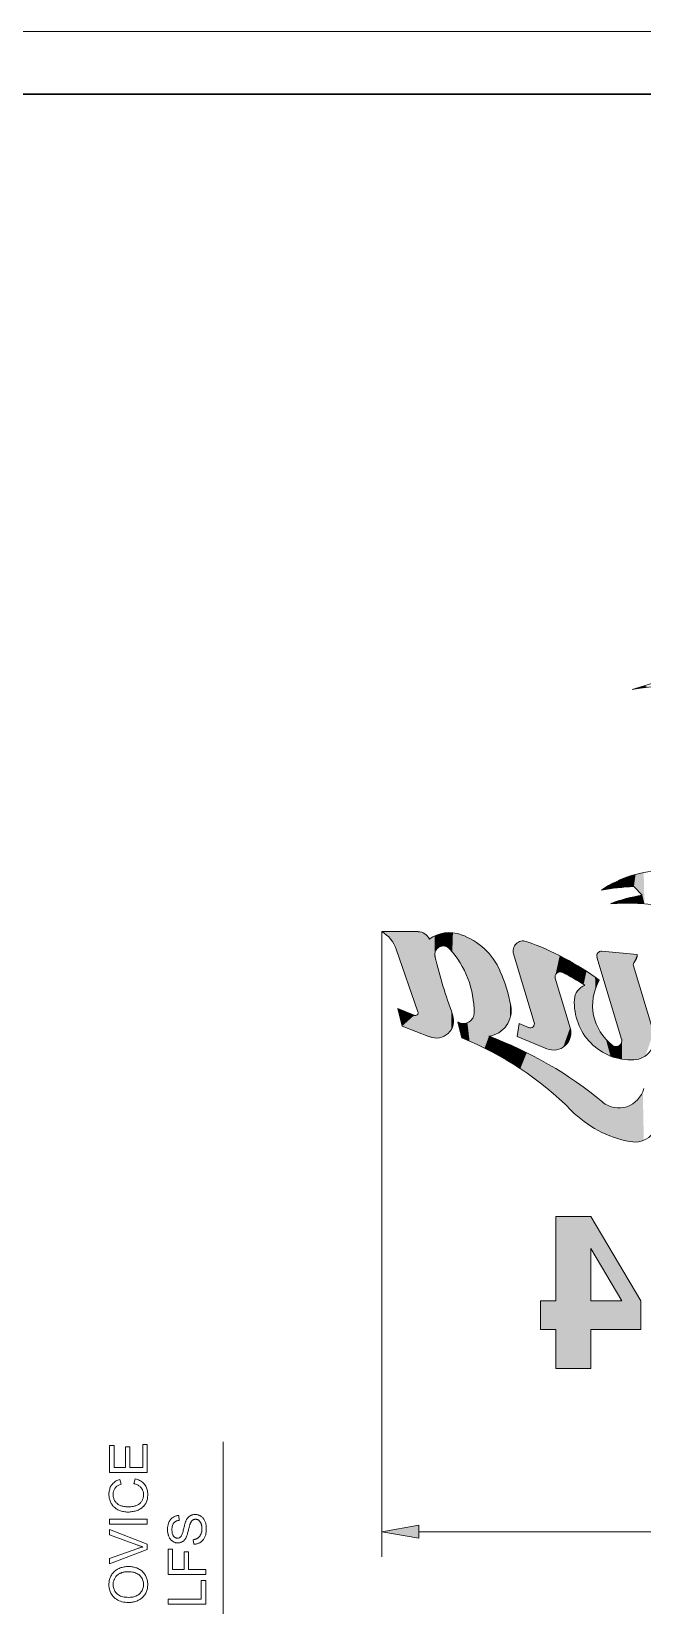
# Model space of a CAD drawing. Extents: x -99 to 297, y 0 to 529.
# Drawn here: x 154.8 to 203.6, y 294.3 to 420 of the extents above; entities that cross this region are included whole.
import ezdxf

# ---------------------------------------------------------------- set-up
doc = ezdxf.new("R2010")
doc.units = 0

msp = doc.modelspace()

# ---------------------------------------------------------------- linework, layer by layer
at = {"color": 7, "lineweight": 13}
for p, q in [((0, 420), (297, 420)), ((182.79, 348.13), (182.79, 298.22)), ((185.74, 300.22), (263.43, 300.22))]:
    msp.add_line(p, q, dxfattribs=at)
at = {"color": 7, "lineweight": 30}
msp.add_line((20, 415), (292, 415), dxfattribs=at)
at = {"color": 7, "lineweight": 13, "ltscale": 0.024229}
msp.add_line((202.92, 351.73), (203.59, 351.04), dxfattribs=at)
at = {"color": 7, "lineweight": 13, "ltscale": 0.072205}
msp.add_line((185.68, 348.13), (182.79, 348.13), dxfattribs=at)
at = {"color": 7, "lineweight": 13, "ltscale": 0.132204}
msp.add_line((183.94, 346.73), (185.66, 341.73), dxfattribs=at)
at = {"color": 7, "lineweight": 13, "ltscale": 0.143179}
msp.add_line((193.3, 346.36), (194.95, 340.88), dxfattribs=at)
at = {"color": 7, "lineweight": 13, "ltscale": 0.170888}
msp.add_line((199.97, 346.1), (201.94, 339.55), dxfattribs=at)
at = {"color": 7, "lineweight": 13, "ltscale": 0.070847}
msp.add_line((203.18, 346.3), (200.35, 346.56), dxfattribs=at)
at = {"color": 7, "lineweight": 13, "ltscale": 0.103121}
msp.add_line((196.64, 344.41), (197.83, 340.46), dxfattribs=at)
at = {"color": 7, "lineweight": 13, "ltscale": 0.138893}
msp.add_line((202.88, 345.41), (204.49, 340.09), dxfattribs=at)
at = {"color": 7, "lineweight": 13, "ltscale": 0.035712}
msp.add_line((184.41, 340.59), (184.06, 341.98), dxfattribs=at)
at = {"color": 7, "lineweight": 13, "ltscale": 0.035399}
msp.add_line((185.37, 341.45), (184.06, 341.98), dxfattribs=at)
at = {"color": 7, "lineweight": 13, "ltscale": 0.058417}
msp.add_line((186.59, 339.74), (184.41, 340.59), dxfattribs=at)
at = {"color": 7, "lineweight": 13, "ltscale": 0.032792}
msp.add_line((189.18, 339.64), (188.86, 340.91), dxfattribs=at)
at = {"color": 7, "lineweight": 13, "ltscale": 0.026164}
msp.add_line((193.59, 339.76), (193.75, 340.8), dxfattribs=at)
at = {"color": 7, "lineweight": 13, "ltscale": 0.020674}
msp.add_line((194.51, 340.48), (193.75, 340.8), dxfattribs=at)
at = {"color": 7, "lineweight": 13, "ltscale": 0.064242}
msp.add_line((195.96, 338.77), (193.59, 339.76), dxfattribs=at)
at = {"color": 7, "lineweight": 13, "ltscale": 0.167865}
msp.add_line((196.67, 318.66), (196.67, 325.38), dxfattribs=at)
at = {"color": 7, "lineweight": 13, "ltscale": 0.07}
for p, q in [((199.47, 325.38), (196.67, 325.38)), ((199.47, 313.26), (196.67, 313.26))]:
    msp.add_line(p, q, dxfattribs=at)
at = {"color": 7, "lineweight": 13, "ltscale": 0.195394}
msp.add_line((203.47, 318.66), (199.47, 325.38), dxfattribs=at)
at = {"color": 7, "lineweight": 13, "ltscale": 0.104362}
msp.add_line((199.47, 318.66), (199.47, 322.84), dxfattribs=at)
at = {"color": 7, "lineweight": 13, "ltscale": 0.121476}
msp.add_line((201.96, 318.66), (199.47, 322.84), dxfattribs=at)
at = {"color": 7, "lineweight": 13, "ltscale": 0.0575}
for p, q in [((195.47, 316.36), (195.47, 318.66)), ((203.47, 316.36), (203.47, 318.66))]:
    msp.add_line(p, q, dxfattribs=at)
at = {"color": 7, "lineweight": 13, "ltscale": 0.03}
for p, q in [((195.47, 318.66), (196.67, 318.66)), ((195.47, 316.36), (196.67, 316.36))]:
    msp.add_line(p, q, dxfattribs=at)
at = {"color": 7, "lineweight": 13, "ltscale": 0.06217}
msp.add_line((199.47, 318.66), (201.96, 318.66), dxfattribs=at)
at = {"color": 7, "lineweight": 13, "ltscale": 0.077499}
for p, q in [((196.67, 313.26), (196.67, 316.36)), ((199.47, 313.26), (199.47, 316.36))]:
    msp.add_line(p, q, dxfattribs=at)
at = {"color": 7, "lineweight": 13, "ltscale": 0.1}
msp.add_line((199.47, 316.36), (203.47, 316.36), dxfattribs=at)
at = {"color": 7, "lineweight": 13}
msp.add_lwpolyline([(129.33, 218.08), (170.1, 232.91), (170.1, 307.4)], dxfattribs=at)
for points in [[(164.03, 304.94), (161.03, 304.94), (161.03, 307.11), (161.39, 307.11), (161.39, 305.34), (162.3, 305.34), (162.3, 307), (162.66, 307), (162.66, 305.34), (163.68, 305.34), (163.68, 307.18), (164.03, 307.18)], [(162.98, 304.05), (163.08, 304.44), (163.17, 304.42), (163.27, 304.39), (163.35, 304.35), (163.43, 304.31), (163.51, 304.27), (163.58, 304.22), (163.65, 304.17), (163.71, 304.12), (163.77, 304.06), (163.83, 303.99), (163.87, 303.93), (163.92, 303.86), (163.96, 303.79), (163.99, 303.71), (164.02, 303.63), (164.04, 303.55), (164.06, 303.47), (164.07, 303.38), (164.08, 303.29), (164.08, 303.2), (164.08, 303.11), (164.07, 303.01), (164.06, 302.93), (164.05, 302.84), (164.03, 302.76), (164.01, 302.68), (163.99, 302.61), (163.96, 302.54), (163.92, 302.47), (163.88, 302.41), (163.84, 302.35), (163.8, 302.3), (163.75, 302.24), (163.7, 302.19), (163.64, 302.14), (163.58, 302.1), (163.52, 302.06), (163.46, 302.02), (163.39, 301.98), (163.31, 301.95), (163.24, 301.92), (163.16, 301.89), (163.08, 301.87), (163, 301.85), (162.92, 301.83), (162.84, 301.82), (162.76, 301.81), (162.68, 301.8), (162.59, 301.79), (162.51, 301.79), (162.42, 301.79), (162.33, 301.8), (162.24, 301.81), (162.15, 301.82), (162.07, 301.84), (161.99, 301.86), (161.91, 301.88), (161.84, 301.91), (161.76, 301.94), (161.69, 301.97), (161.62, 302.01), (161.56, 302.05), (161.5, 302.09), (161.44, 302.14), (161.38, 302.19), (161.33, 302.24), (161.28, 302.29), (161.24, 302.35), (161.2, 302.42), (161.16, 302.48), (161.13, 302.55), (161.1, 302.61), (161.07, 302.68), (161.05, 302.75), (161.03, 302.83), (161.01, 302.9), (161, 302.97), (160.99, 303.05), (160.98, 303.13), (160.98, 303.21), (160.98, 303.3), (160.99, 303.38), (161, 303.46), (161.02, 303.54), (161.04, 303.62), (161.06, 303.7), (161.09, 303.77), (161.13, 303.84), (161.17, 303.9), (161.21, 303.96), (161.26, 304.02), (161.31, 304.08), (161.36, 304.13), (161.42, 304.18), (161.48, 304.22), (161.55, 304.27), (161.62, 304.3), (161.69, 304.34), (161.77, 304.37), (161.85, 304.39), (161.95, 304), (161.88, 303.98), (161.82, 303.96), (161.77, 303.93), (161.71, 303.9), (161.66, 303.87), (161.62, 303.84), (161.57, 303.81), (161.54, 303.77), (161.5, 303.74), (161.47, 303.7), (161.44, 303.66), (161.42, 303.61), (161.39, 303.57), (161.37, 303.52), (161.36, 303.47), (161.34, 303.42), (161.33, 303.37), (161.33, 303.32), (161.32, 303.26), (161.32, 303.2), (161.32, 303.13), (161.33, 303.07), (161.33, 303), (161.35, 302.94), (161.36, 302.88), (161.38, 302.82), (161.4, 302.77), (161.43, 302.72), (161.45, 302.67), (161.49, 302.62), (161.52, 302.58), (161.56, 302.53), (161.6, 302.49), (161.64, 302.46), (161.68, 302.42), (161.73, 302.39), (161.77, 302.36), (161.82, 302.34), (161.88, 302.31), (161.93, 302.29), (161.99, 302.28), (162.04, 302.26), (162.1, 302.25), (162.16, 302.23), (162.21, 302.22), (162.27, 302.22), (162.33, 302.21), (162.39, 302.2), (162.45, 302.2), (162.51, 302.2), (162.58, 302.2), (162.66, 302.2), (162.73, 302.21), (162.8, 302.22), (162.86, 302.23), (162.93, 302.24), (162.99, 302.25), (163.06, 302.27), (163.12, 302.29), (163.17, 302.31), (163.23, 302.34), (163.28, 302.36), (163.33, 302.39), (163.38, 302.42), (163.42, 302.45), (163.47, 302.49), (163.5, 302.53), (163.54, 302.57), (163.57, 302.61), (163.6, 302.66), (163.63, 302.71), (163.65, 302.75), (163.67, 302.8), (163.69, 302.85), (163.71, 302.9), (163.72, 302.96), (163.73, 303.01), (163.74, 303.06), (163.74, 303.11), (163.74, 303.17), (163.74, 303.23), (163.73, 303.3), (163.73, 303.36), (163.71, 303.42), (163.69, 303.48), (163.67, 303.53), (163.65, 303.59), (163.62, 303.64), (163.59, 303.69), (163.55, 303.73), (163.51, 303.78), (163.47, 303.82), (163.42, 303.86), (163.37, 303.89), (163.31, 303.93), (163.25, 303.96), (163.19, 303.98), (163.12, 304.01), (163.05, 304.03)], [(164.03, 300.81), (161.03, 300.81), (161.03, 301.21), (164.03, 301.21)], [(164.03, 298.8), (161.03, 297.64), (161.03, 298.07), (163.21, 298.85), (163.26, 298.87), (163.31, 298.89), (163.36, 298.9), (163.41, 298.92), (163.46, 298.94), (163.51, 298.95), (163.56, 298.97), (163.61, 298.98), (163.66, 298.99), (163.7, 299.01), (163.65, 299.02), (163.6, 299.04), (163.55, 299.05), (163.51, 299.07), (163.46, 299.08), (163.41, 299.1), (163.36, 299.12), (163.31, 299.13), (163.26, 299.15), (163.21, 299.17), (161.03, 299.98), (161.03, 300.39), (164.03, 299.21)], [(167.75, 299.21), (167.72, 299.58), (167.76, 299.59), (167.8, 299.59), (167.84, 299.6), (167.88, 299.61), (167.92, 299.63), (167.96, 299.64), (167.99, 299.65), (168.03, 299.67), (168.06, 299.69), (168.09, 299.7), (168.11, 299.73), (168.14, 299.75), (168.17, 299.77), (168.19, 299.8), (168.22, 299.83), (168.24, 299.86), (168.26, 299.89), (168.28, 299.93), (168.3, 299.97), (168.32, 300.01), (168.34, 300.05), (168.35, 300.09), (168.36, 300.13), (168.38, 300.18), (168.39, 300.22), (168.39, 300.27), (168.4, 300.32), (168.4, 300.37), (168.41, 300.42), (168.41, 300.47), (168.41, 300.51), (168.41, 300.56), (168.4, 300.6), (168.4, 300.64), (168.39, 300.68), (168.38, 300.72), (168.38, 300.76), (168.37, 300.8), (168.35, 300.83), (168.34, 300.87), (168.33, 300.9), (168.31, 300.93), (168.3, 300.96), (168.28, 300.99), (168.26, 301.02), (168.24, 301.04), (168.22, 301.07), (168.2, 301.09), (168.18, 301.11), (168.16, 301.13), (168.13, 301.14), (168.11, 301.16), (168.08, 301.17), (168.06, 301.18), (168.03, 301.19), (168.01, 301.2), (167.98, 301.2), (167.95, 301.21), (167.93, 301.21), (167.9, 301.21), (167.87, 301.21), (167.84, 301.21), (167.82, 301.2), (167.79, 301.2), (167.77, 301.19), (167.74, 301.18), (167.72, 301.17), (167.7, 301.16), (167.67, 301.15), (167.65, 301.13), (167.63, 301.11), (167.61, 301.09), (167.59, 301.07), (167.57, 301.05), (167.56, 301.02), (167.54, 300.99), (167.52, 300.96), (167.51, 300.93), (167.49, 300.9), (167.48, 300.86), (167.47, 300.83), (167.45, 300.8), (167.44, 300.76), (167.43, 300.72), (167.42, 300.67), (167.4, 300.61), (167.38, 300.55), (167.37, 300.48), (167.35, 300.41), (167.33, 300.33), (167.31, 300.25), (167.29, 300.17), (167.27, 300.1), (167.25, 300.03), (167.23, 299.97), (167.21, 299.92), (167.2, 299.87), (167.18, 299.82), (167.16, 299.78), (167.14, 299.75), (167.12, 299.7), (167.09, 299.67), (167.07, 299.63), (167.04, 299.59), (167.02, 299.56), (166.99, 299.53), (166.96, 299.5), (166.93, 299.47), (166.9, 299.45), (166.86, 299.43), (166.83, 299.41), (166.79, 299.39), (166.76, 299.37), (166.72, 299.36), (166.69, 299.35), (166.65, 299.34), (166.61, 299.33), (166.57, 299.33), (166.53, 299.32), (166.49, 299.32), (166.44, 299.32), (166.4, 299.33), (166.36, 299.33), (166.31, 299.34), (166.27, 299.35), (166.23, 299.37), (166.19, 299.38), (166.14, 299.4), (166.1, 299.43), (166.06, 299.45), (166.03, 299.48), (165.99, 299.51), (165.95, 299.54), (165.92, 299.57), (165.89, 299.61), (165.86, 299.65), (165.83, 299.69), (165.81, 299.73), (165.79, 299.78), (165.76, 299.83), (165.74, 299.88), (165.73, 299.93), (165.71, 299.98), (165.7, 300.03), (165.69, 300.09), (165.68, 300.14), (165.67, 300.2), (165.67, 300.26), (165.66, 300.32), (165.66, 300.38), (165.66, 300.44), (165.67, 300.51), (165.67, 300.57), (165.68, 300.63), (165.69, 300.69), (165.7, 300.75), (165.71, 300.81), (165.73, 300.86), (165.75, 300.91), (165.77, 300.97), (165.79, 301.02), (165.82, 301.06), (165.84, 301.11), (165.87, 301.15), (165.9, 301.19), (165.93, 301.23), (165.97, 301.26), (166.01, 301.3), (166.04, 301.33), (166.09, 301.36), (166.13, 301.38), (166.17, 301.41), (166.22, 301.43), (166.26, 301.45), (166.31, 301.46), (166.36, 301.48), (166.4, 301.49), (166.45, 301.5), (166.51, 301.5), (166.56, 301.5), (166.59, 301.12), (166.53, 301.12), (166.48, 301.11), (166.43, 301.09), (166.38, 301.08), (166.34, 301.06), (166.3, 301.03), (166.26, 301.01), (166.22, 300.98), (166.19, 300.95), (166.16, 300.92), (166.13, 300.88), (166.1, 300.84), (166.08, 300.79), (166.06, 300.75), (166.05, 300.7), (166.04, 300.64), (166.03, 300.59), (166.02, 300.52), (166.01, 300.46), (166.01, 300.39), (166.01, 300.32), (166.02, 300.26), (166.02, 300.19), (166.03, 300.14), (166.04, 300.08), (166.06, 300.03), (166.08, 299.98), (166.1, 299.94), (166.12, 299.9), (166.14, 299.87), (166.17, 299.84), (166.2, 299.81), (166.23, 299.78), (166.26, 299.76), (166.29, 299.74), (166.32, 299.73), (166.36, 299.72), (166.39, 299.71), (166.43, 299.71), (166.46, 299.7), (166.49, 299.7), (166.52, 299.71), (166.55, 299.71), (166.58, 299.72), (166.61, 299.73), (166.64, 299.75), (166.66, 299.76), (166.68, 299.78), (166.71, 299.8), (166.73, 299.82), (166.75, 299.85), (166.77, 299.88), (166.79, 299.92), (166.81, 299.97), (166.83, 300.03), (166.86, 300.09), (166.88, 300.16), (166.9, 300.24), (166.92, 300.33), (166.94, 300.42), (166.96, 300.51), (166.98, 300.6), (167.01, 300.68), (167.03, 300.76), (167.04, 300.83), (167.06, 300.89), (167.08, 300.95), (167.1, 301), (167.12, 301.04), (167.13, 301.08), (167.16, 301.13), (167.18, 301.18), (167.21, 301.23), (167.24, 301.27), (167.27, 301.31), (167.3, 301.35), (167.33, 301.38), (167.37, 301.41), (167.4, 301.44), (167.44, 301.47), (167.48, 301.49), (167.52, 301.51), (167.56, 301.53), (167.6, 301.55), (167.64, 301.56), (167.68, 301.57), (167.73, 301.58), (167.77, 301.59), (167.82, 301.59), (167.87, 301.59), (167.91, 301.59), (167.96, 301.59), (168.01, 301.58), (168.05, 301.57), (168.1, 301.56), (168.14, 301.55), (168.19, 301.53), (168.23, 301.51), (168.27, 301.48), (168.32, 301.46), (168.36, 301.43), (168.4, 301.4), (168.44, 301.36), (168.47, 301.33), (168.51, 301.29), (168.54, 301.25), (168.57, 301.21), (168.6, 301.16), (168.62, 301.11), (168.65, 301.06), (168.67, 301.01), (168.69, 300.96), (168.71, 300.9), (168.72, 300.85), (168.73, 300.79), (168.75, 300.73), (168.75, 300.67), (168.76, 300.61), (168.76, 300.55), (168.76, 300.49), (168.76, 300.41), (168.76, 300.33), (168.75, 300.25), (168.75, 300.18), (168.73, 300.11), (168.72, 300.04), (168.71, 299.98), (168.69, 299.92), (168.67, 299.86), (168.65, 299.8), (168.62, 299.75), (168.59, 299.7), (168.56, 299.65), (168.53, 299.6), (168.5, 299.56), (168.46, 299.52), (168.42, 299.48), (168.38, 299.44), (168.34, 299.4), (168.29, 299.37), (168.24, 299.34), (168.19, 299.31), (168.14, 299.29), (168.09, 299.27), (168.03, 299.25), (167.98, 299.24), (167.92, 299.22), (167.87, 299.22), (167.81, 299.21)], [(185.74, 300.74), (182.79, 300.22), (185.74, 299.7)], [(168.71, 296.8), (165.71, 296.8), (165.71, 298.83), (166.07, 298.83), (166.07, 297.2), (167, 297.2), (167, 298.61), (167.35, 298.61), (167.35, 297.2), (168.71, 297.2)], [(162.57, 294.57), (162.42, 294.57), (162.28, 294.58), (162.15, 294.6), (162.02, 294.63), (161.9, 294.67), (161.79, 294.71), (161.68, 294.76), (161.58, 294.82), (161.49, 294.89), (161.4, 294.97), (161.32, 295.05), (161.25, 295.14), (161.18, 295.23), (161.13, 295.32), (161.08, 295.43), (161.05, 295.53), (161.02, 295.64), (160.99, 295.76), (160.98, 295.88), (160.98, 296), (160.98, 296.08), (160.99, 296.16), (161, 296.24), (161.01, 296.32), (161.03, 296.4), (161.05, 296.47), (161.08, 296.54), (161.1, 296.61), (161.14, 296.68), (161.18, 296.75), (161.22, 296.82), (161.26, 296.88), (161.31, 296.94), (161.36, 296.99), (161.41, 297.04), (161.47, 297.09), (161.53, 297.14), (161.59, 297.18), (161.66, 297.22), (161.73, 297.26), (161.8, 297.29), (161.88, 297.32), (161.95, 297.35), (162.03, 297.37), (162.11, 297.39), (162.19, 297.41), (162.27, 297.42), (162.36, 297.43), (162.45, 297.43), (162.54, 297.43), (162.63, 297.43), (162.71, 297.43), (162.8, 297.42), (162.88, 297.4), (162.97, 297.39), (163.05, 297.37), (163.13, 297.34), (163.2, 297.32), (163.28, 297.29), (163.35, 297.25), (163.42, 297.21), (163.49, 297.17), (163.55, 297.13), (163.61, 297.08), (163.67, 297.03), (163.72, 296.97), (163.77, 296.92), (163.82, 296.86), (163.86, 296.79), (163.9, 296.73), (163.93, 296.66), (163.96, 296.59), (163.99, 296.52), (164.02, 296.45), (164.04, 296.38), (164.05, 296.3), (164.07, 296.23), (164.07, 296.15), (164.08, 296.08), (164.08, 296), (164.08, 295.92), (164.07, 295.83), (164.06, 295.75), (164.05, 295.68), (164.03, 295.6), (164.01, 295.52), (163.98, 295.45), (163.95, 295.38), (163.92, 295.31), (163.88, 295.24), (163.84, 295.18), (163.79, 295.12), (163.74, 295.06), (163.69, 295), (163.64, 294.95), (163.58, 294.9), (163.52, 294.85), (163.45, 294.81), (163.39, 294.77), (163.32, 294.74), (163.25, 294.7), (163.18, 294.68), (163.1, 294.65), (163.03, 294.63), (162.95, 294.61), (162.88, 294.59), (162.8, 294.58), (162.73, 294.57), (162.65, 294.57)], [(162.58, 294.97), (162.68, 294.98), (162.78, 294.99), (162.88, 295), (162.97, 295.02), (163.06, 295.05), (163.14, 295.08), (163.22, 295.12), (163.3, 295.16), (163.37, 295.21), (163.43, 295.27), (163.49, 295.33), (163.54, 295.39), (163.59, 295.45), (163.63, 295.52), (163.66, 295.59), (163.69, 295.67), (163.71, 295.75), (163.73, 295.83), (163.74, 295.91), (163.74, 296), (163.74, 296.09), (163.73, 296.17), (163.71, 296.25), (163.69, 296.33), (163.66, 296.41), (163.63, 296.48), (163.59, 296.55), (163.54, 296.61), (163.49, 296.68), (163.43, 296.74), (163.36, 296.79), (163.29, 296.84), (163.21, 296.88), (163.13, 296.92), (163.05, 296.95), (162.95, 296.98), (162.86, 297), (162.75, 297.01), (162.65, 297.02), (162.53, 297.02), (162.46, 297.02), (162.39, 297.02), (162.32, 297.01), (162.25, 297.01), (162.19, 296.99), (162.13, 296.98), (162.07, 296.96), (162.01, 296.95), (161.95, 296.92), (161.89, 296.9), (161.84, 296.88), (161.79, 296.85), (161.74, 296.82), (161.69, 296.78), (161.65, 296.75), (161.61, 296.71), (161.57, 296.67), (161.54, 296.63), (161.5, 296.59), (161.47, 296.54), (161.44, 296.49), (161.42, 296.44), (161.39, 296.39), (161.37, 296.34), (161.36, 296.29), (161.34, 296.23), (161.33, 296.18), (161.33, 296.12), (161.32, 296.06), (161.32, 296), (161.32, 295.92), (161.33, 295.84), (161.35, 295.76), (161.37, 295.69), (161.39, 295.61), (161.42, 295.54), (161.46, 295.47), (161.5, 295.4), (161.55, 295.34), (161.61, 295.28), (161.67, 295.22), (161.74, 295.17), (161.82, 295.12), (161.9, 295.08), (162, 295.05), (162.1, 295.02), (162.2, 295), (162.32, 294.99), (162.44, 294.98)], [(168.71, 294.43), (165.71, 294.43), (165.71, 294.83), (168.36, 294.83), (168.36, 296.31), (168.71, 296.31)]]:
    msp.add_lwpolyline(points, close=True, dxfattribs=at)
for centre, radius, start, end in [((212.84, 338.65), 30.51, 79.6353, 109.2381), ((210.05, 318.52), 49.48, 86.1662, 98.45), ((205.34, 344.16), 8.84, 89.7583, 124.5401), ((203.93, 331.01), 20.75, 92.7908, 100.0034), ((205.2, 339.89), 11.26, 98.2314, 111.6684), ((202.34, 330.86), 19.54, 81.0257, 93.7946), ((181.43, 345.84), 2.66, 19.4842, 59.3767), ((185.68, 347.15), 0.971, 22.5805, 90), ((188.19, 345.27), 2.78, 70.5349, 125.6238), ((187.69, 346.31), 0.674, 42.4228, 193.4838), ((187.33, 342.83), 5.36, 23.866, 70.5349), ((194.06, 346.59), 0.799, 70.6174, 196.7728), ((187.07, 326.73), 21.86, 53.2567, 70.6174), ((227.56, 355.88), 41.68, 193.4838, 200.1873), ((182.61, 341.67), 7.55, 359.7604, 42.4228), ((200.32, 346.2), 0.361, 84.683, 196.7323), ((203.19, 345.5), 0.319, 137.1018, 196.7728), ((202.36, 346.28), 0.82, 317.1018, 1.3231), ((180.9, 339.99), 12.38, 10.2454, 23.866), ((197.02, 344.52), 0.396, 64.8249, 196.7728), ((191.46, 332.7), 13.46, 55.8777, 64.8249), ((199.43, 342.64), 1.27, 109.3612, 176.7781), ((203.63, 342.25), 4.01, 150.2027, 233.0464), ((191.05, 341.83), 2.07, 278.0118, 10.2454), ((202.73, 342.45), 4.57, 176.7781, 272.368), ((185.46, 341.65), 0.221, 248.2114, 19.0519), ((187.14, 341.01), 1.38, 246.5049, 20.1873), ((189.3, 341.65), 0.858, 238.9356, 359.7604), ((194.64, 340.78), 0.329, 247.3376, 16.7728), ((179.49, 315.54), 25.98, 44.8325, 68.0976), ((180.15, 309.97), 31.84, 50.4462, 69.4164), ((196.5, 340.06), 1.39, 247.3376, 16.7728), ((201.5, 339.42), 0.464, 233.0464, 16.7323), ((202.85, 339.6), 1.71, 272.368, 16.7728), ((201.72, 336.09), 2.04, 230.4462, 346.056), ((204.29, 340.19), 8.99, 224.8325, 259.1731), ((202.97, 333.27), 1.94, 259.1731, 6.0923)]:
    msp.add_arc(centre, radius, start, end, dxfattribs=at)
at = {"color": 7, "lineweight": 5}
for points in [[(202.78, 367.46), (203.44, 367.55), (203.72, 367.77), (204.1, 367.63)], [(200.89, 351.8), (200.97, 351.54), (201.18, 351.96), (201.13, 351.57)], [(201.18, 351.96), (201.13, 351.57), (201.29, 351.59)], [(201.48, 352.12), (201.18, 351.96), (201.45, 351.61), (201.29, 351.59)], [(201.48, 352.12), (201.45, 351.61), (201.79, 352.26), (201.61, 351.63)], [(201.61, 351.63), (201.78, 351.64), (201.79, 352.26), (201.94, 351.66)], [(201.79, 352.26), (201.94, 351.66), (202.1, 352.38), (202.1, 351.68)], [(202.41, 352.5), (202.1, 352.38), (202.26, 351.69), (202.1, 351.68)], [(202.41, 352.5), (202.26, 351.69), (202.73, 352.61), (202.43, 351.7)], [(202.43, 351.7), (202.59, 351.71), (202.73, 352.61), (202.75, 351.72)], [(202.73, 352.61), (202.75, 351.72), (203.05, 352.7), (202.92, 351.73)], [(203.05, 352.7), (202.92, 351.73), (203.59, 351.04)], [(203.59, 351.04), (203.38, 352.78), (203.05, 352.7)], [(203.76, 350.35), (203.7, 352.85), (203.59, 351.04), (203.38, 352.78)], [(200.6, 351.63), (200.32, 351.44), (200.64, 351.5), (200.48, 351.47)], [(200.6, 351.63), (200.64, 351.5), (200.89, 351.8)], [(200.64, 351.5), (200.81, 351.52), (200.89, 351.8), (200.97, 351.54)], [(201.82, 350.63), (201.86, 350.39), (201.98, 350.68), (202.13, 350.4)], [(201.98, 350.68), (202.13, 350.4), (202.14, 350.73), (202.4, 350.4)], [(202.14, 350.73), (202.4, 350.4), (202.3, 350.77)], [(202.46, 350.81), (202.3, 350.77), (202.68, 350.4), (202.4, 350.4)], [(202.46, 350.81), (202.68, 350.4), (202.62, 350.85)], [(202.78, 350.89), (202.62, 350.85), (202.95, 350.39), (202.68, 350.4)], [(202.78, 350.89), (202.95, 350.39), (202.94, 350.92)], [(203.1, 350.96), (202.94, 350.92), (203.22, 350.38), (202.95, 350.39)], [(203.1, 350.96), (203.22, 350.38), (203.27, 350.98)], [(203.49, 350.37), (203.43, 351.01), (203.22, 350.38), (203.27, 350.98)], [(203.49, 350.37), (203.76, 350.35), (203.43, 351.01), (203.59, 351.04)], [(201.32, 350.37), (201.2, 350.42), (201.05, 350.36)], [(201.35, 350.47), (201.2, 350.42), (201.59, 350.39), (201.32, 350.37)], [(201.35, 350.47), (201.59, 350.39), (201.51, 350.53)], [(201.67, 350.58), (201.51, 350.53), (201.86, 350.39), (201.59, 350.39)], [(201.67, 350.58), (201.86, 350.39), (201.82, 350.63)], [(185.68, 348.13), (182.98, 348), (182.79, 348.13), (182.89, 348.06)], [(185.68, 348.13), (183.16, 347.86), (182.98, 348), (183.07, 347.93)], [(185.68, 348.13), (183.33, 347.7), (183.16, 347.86), (183.25, 347.78)], [(185.68, 348.13), (183.49, 347.53), (183.33, 347.7), (183.41, 347.61)], [(185.68, 348.13), (183.63, 347.34), (183.49, 347.53), (183.56, 347.44)], [(185.68, 348.13), (183.75, 347.15), (183.63, 347.34), (183.69, 347.25)], [(185.68, 348.13), (183.85, 346.94), (183.75, 347.15), (183.8, 347.04)], [(185.68, 348.13), (183.94, 346.73), (183.85, 346.94), (183.9, 346.83)], [(185.68, 348.13), (185.67, 341.7), (183.94, 346.73), (185.66, 341.73)], [(185.68, 348.13), (185.75, 348.12), (185.67, 341.7), (185.68, 341.67)], [(186.59, 339.74), (185.68, 341.63), (185.75, 348.12), (185.68, 341.67)], [(186.59, 339.74), (185.75, 348.12), (185.89, 348.1), (185.82, 348.12)], [(186.59, 339.74), (185.89, 348.1), (186.02, 348.06), (185.96, 348.08)], [(186.59, 339.74), (186.02, 348.06), (186.15, 348), (186.09, 348.03)], [(186.59, 339.74), (186.15, 348), (186.27, 347.92), (186.21, 347.96)], [(186.59, 339.74), (186.27, 347.92), (186.38, 347.82), (186.33, 347.87)], [(186.59, 339.74), (186.38, 347.82), (186.47, 347.71), (186.43, 347.77)], [(186.59, 339.74), (186.47, 347.71), (186.54, 347.59), (186.51, 347.65)], [(186.71, 347.62), (186.59, 339.74), (186.57, 347.53), (186.54, 347.59)], [(186.85, 347.7), (186.78, 339.68), (186.71, 347.62), (186.59, 339.74)], [(187, 347.78), (186.98, 339.64), (186.85, 347.7), (186.78, 339.68)], [(187.01, 346.38), (187.01, 346.27), (187, 347.78), (186.98, 339.64)], [(187.16, 347.85), (187.03, 346.49), (187, 347.78), (187.01, 346.38)], [(187.16, 347.85), (187.12, 346.69), (187.03, 346.49), (187.07, 346.59)], [(187.19, 346.77), (187.12, 346.69), (187.31, 347.9), (187.16, 347.85)], [(187.19, 346.77), (187.31, 347.9), (187.28, 346.85)], [(187.37, 346.91), (187.28, 346.85), (187.47, 347.95), (187.31, 347.9)], [(187.37, 346.91), (187.47, 347.95), (187.47, 346.95)], [(187.47, 346.95), (187.47, 347.95), (187.58, 346.98), (187.63, 347.99)], [(187.58, 346.98), (187.63, 347.99), (187.69, 346.99), (187.8, 348.02)], [(187.69, 346.99), (187.8, 348.02), (187.8, 346.98), (187.96, 348.04)], [(187.8, 346.98), (187.96, 348.04), (187.91, 346.95)], [(188.01, 346.9), (187.91, 346.95), (188.13, 348.05), (187.96, 348.04)], [(188.01, 346.9), (188.13, 348.05), (188.1, 346.84)], [(188.1, 346.84), (188.13, 348.05), (188.18, 346.77), (188.3, 348.04)], [(188.18, 346.77), (188.3, 348.04), (188.41, 346.5), (188.46, 348.03)], [(188.41, 346.5), (188.46, 348.03), (188.63, 346.23)], [(188.46, 348.03), (188.63, 348.01), (188.63, 346.23), (188.79, 347.98)], [(188.63, 346.23), (188.79, 347.98), (188.84, 345.94), (188.96, 347.94)], [(188.84, 345.94), (188.96, 347.94), (189.03, 345.65), (189.11, 347.89)], [(189.03, 345.65), (189.11, 347.89), (189.21, 345.35), (189.37, 347.79)], [(189.21, 345.35), (189.37, 347.79), (189.37, 345.03)], [(189.62, 347.68), (189.52, 344.72), (189.37, 347.79), (189.37, 345.03)], [(189.62, 347.68), (189.86, 347.56), (189.52, 344.72), (189.65, 344.39)], [(189.86, 347.56), (189.77, 344.06), (189.65, 344.39)], [(190.1, 347.42), (189.88, 343.73), (189.86, 347.56), (189.77, 344.06)], [(190.04, 343.04), (189.96, 343.38), (190.1, 347.42), (189.88, 343.73)], [(190.1, 347.42), (190.09, 342.69), (190.04, 343.04)], [(190.33, 347.28), (190.13, 342.34), (190.1, 347.42), (190.09, 342.69)], [(190.16, 341.64), (190.15, 341.99), (190.33, 347.28), (190.13, 342.34)], [(190.16, 341.64), (190.33, 347.28), (190.39, 339.12), (190.55, 347.12)], [(190.39, 339.12), (190.55, 347.12), (190.99, 338.83), (190.77, 346.95)], [(190.99, 338.83), (190.77, 346.95), (190.97, 346.77)], [(193.29, 346.8), (193.3, 346.36), (193.33, 346.9)], [(194.95, 340.88), (193.33, 346.9), (193.3, 346.36)], [(194.95, 340.88), (193.44, 347.09), (193.33, 346.9), (193.37, 347)], [(194.95, 340.88), (193.6, 347.24), (193.44, 347.09), (193.51, 347.17)], [(194.95, 340.88), (193.79, 347.34), (193.6, 347.24), (193.69, 347.3)], [(194.95, 340.88), (194, 347.39), (193.79, 347.34), (193.89, 347.37)], [(194.95, 340.88), (194.22, 347.38), (194, 347.39), (194.11, 347.39)], [(194.95, 340.88), (194.72, 347.21), (194.22, 347.38), (194.33, 347.35)], [(195.1, 347.06), (194.72, 347.21), (194.96, 340.83), (194.95, 340.88)], [(195.96, 338.77), (195.1, 347.06), (194.96, 340.74), (194.96, 340.79)], [(195.1, 347.06), (194.96, 340.83), (194.96, 340.79)], [(195.96, 338.77), (195.87, 346.74), (195.1, 347.06), (195.49, 346.9)], [(187.18, 339.63), (186.98, 339.64), (187.03, 346.16), (187.01, 346.27)], [(187.18, 339.63), (187.03, 346.16), (187.18, 345.56), (187.1, 345.86)], [(190.97, 346.77), (191.17, 346.58), (190.99, 338.83), (191.34, 339.77)], [(191.34, 339.77), (191.17, 346.58), (191.54, 339.81), (191.35, 346.38)], [(191.35, 346.38), (191.53, 346.17), (191.54, 339.81), (191.69, 345.95)], [(191.54, 339.81), (191.69, 345.95), (191.74, 339.87), (191.84, 345.72)], [(191.74, 339.87), (191.84, 345.72), (191.94, 339.95), (191.98, 345.49)], [(193.27, 346.47), (193.27, 346.69), (193.26, 346.58)], [(193.29, 346.8), (193.27, 346.69), (193.3, 346.36), (193.27, 346.47)], [(196.25, 346.57), (195.87, 346.74), (196.15, 338.71), (195.96, 338.77)], [(196.25, 346.57), (196.15, 338.71), (196.34, 338.68)], [(196.62, 346.39), (196.25, 346.57), (196.54, 338.67), (196.34, 338.68)], [(196.62, 346.39), (196.54, 338.67), (196.62, 344.58), (196.62, 344.52)], [(196.99, 346.21), (196.62, 346.39), (196.66, 344.69), (196.64, 344.63)], [(196.62, 346.39), (196.62, 344.58), (196.64, 344.63)], [(196.99, 346.21), (196.66, 344.69), (196.72, 344.78), (196.68, 344.74)], [(196.99, 346.21), (196.72, 344.78), (196.8, 344.85), (196.76, 344.82)], [(196.99, 346.21), (196.8, 344.85), (196.91, 344.9), (196.85, 344.88)], [(196.99, 346.21), (196.91, 344.9), (197.02, 344.92), (196.96, 344.91)], [(197.36, 346.02), (196.99, 346.21), (197.08, 344.91), (197.02, 344.92)], [(197.36, 346.02), (197.08, 344.91), (197.18, 344.88), (197.13, 344.9)], [(197.18, 344.88), (197.3, 344.82), (197.36, 346.02), (197.42, 344.77)], [(197.36, 346.02), (197.42, 344.77), (197.72, 345.82), (197.54, 344.71)], [(197.54, 344.71), (197.66, 344.65), (197.72, 345.82), (197.77, 344.59)], [(197.72, 345.82), (197.77, 344.59), (198.08, 345.61), (197.89, 344.52)], [(197.89, 344.52), (198, 344.46), (198.08, 345.61), (198.12, 344.4)], [(198.08, 345.61), (198.12, 344.4), (198.44, 345.4), (198.23, 344.33)], [(199.97, 346.27), (199.96, 346.23), (199.97, 346.1), (199.96, 346.14)], [(199.96, 346.14), (199.96, 346.23), (199.96, 346.18)], [(201.94, 339.55), (199.98, 346.31), (199.97, 346.1)], [(199.97, 346.27), (199.97, 346.1), (199.98, 346.31)], [(201.94, 339.55), (200.02, 346.39), (199.98, 346.31), (199.99, 346.35)], [(201.94, 339.55), (200.07, 346.46), (200.02, 346.39), (200.04, 346.43)], [(201.94, 339.55), (200.14, 346.51), (200.07, 346.46), (200.1, 346.49)], [(201.94, 339.55), (200.22, 346.55), (200.14, 346.51), (200.18, 346.53)], [(201.94, 339.55), (200.31, 346.56), (200.22, 346.55), (200.27, 346.56)], [(200.35, 346.56), (200.31, 346.56), (202.88, 345.55), (201.94, 339.55)], [(203.18, 346.3), (200.35, 346.56), (202.91, 345.65), (202.9, 345.63)], [(200.35, 346.56), (202.88, 345.55), (202.88, 345.6), (202.88, 345.58)], [(200.35, 346.56), (202.88, 345.6), (202.9, 345.63), (202.89, 345.61)], [(203.18, 346.3), (202.91, 345.65), (202.93, 345.69), (202.92, 345.67)], [(203.18, 346.3), (202.93, 345.69), (202.96, 345.72), (202.94, 345.7)], [(203.18, 346.3), (202.96, 345.72), (203.01, 345.78), (202.98, 345.75)], [(203.18, 346.3), (203.01, 345.78), (203.05, 345.85), (203.03, 345.81)], [(203.18, 346.3), (203.05, 345.85), (203.09, 345.91), (203.07, 345.88)], [(203.18, 346.3), (203.09, 345.91), (203.12, 345.99), (203.11, 345.95)], [(203.18, 346.3), (203.12, 345.99), (203.15, 346.06), (203.14, 346.02)], [(203.18, 346.3), (203.15, 346.06), (203.16, 346.14), (203.16, 346.1)], [(203.18, 346.3), (203.16, 346.14), (203.17, 346.22), (203.17, 346.18)], [(203.18, 346.3), (203.17, 346.22), (203.18, 346.26)], [(187.18, 339.63), (187.18, 345.56), (187.25, 345.27)], [(187.38, 339.65), (187.18, 339.63), (187.33, 344.98), (187.25, 345.27)], [(187.38, 339.65), (187.33, 344.98), (187.58, 339.7), (187.41, 344.68)], [(187.41, 344.68), (187.5, 344.39), (187.58, 339.7), (187.58, 344.1)], [(191.94, 339.95), (191.98, 345.49), (192.12, 340.05)], [(191.98, 345.49), (192.11, 345.25), (192.12, 340.05), (192.23, 345)], [(192.12, 340.05), (192.23, 345), (192.29, 340.17), (192.3, 344.83)], [(192.29, 340.17), (192.3, 344.83), (192.45, 340.3), (192.37, 344.66)], [(192.37, 344.66), (192.44, 344.49), (192.45, 340.3), (192.51, 344.32)], [(196.73, 338.69), (196.62, 344.52), (196.54, 338.67)], [(196.73, 338.69), (196.64, 344.41), (196.62, 344.52), (196.62, 344.46)], [(197.83, 340.46), (196.64, 344.41), (196.92, 338.73), (196.73, 338.69)], [(198.23, 344.33), (198.34, 344.26), (198.44, 345.4), (198.46, 344.2)], [(198.44, 345.4), (198.46, 344.2), (198.79, 345.18), (198.57, 344.13)], [(198.57, 344.13), (198.68, 344.06), (198.79, 345.18), (198.79, 343.99)], [(198.79, 345.18), (198.79, 343.99), (199.13, 344.96), (198.9, 343.91)], [(199.15, 339.6), (199.13, 344.96), (199.01, 343.84), (198.9, 343.91)], [(199.47, 339.24), (199.48, 344.73), (199.15, 339.6), (199.13, 344.96)], [(199.82, 338.92), (199.62, 342.16), (199.47, 339.24), (199.48, 344.73)], [(199.82, 344.49), (199.48, 344.73), (199.67, 342.88), (199.63, 342.52)], [(199.63, 342.52), (199.48, 344.73), (199.62, 342.16)], [(199.82, 344.49), (199.67, 342.88), (199.85, 343.59), (199.74, 343.24)], [(199.82, 344.49), (199.85, 343.59), (200.15, 344.24), (199.98, 343.92)], [(201.96, 339.41), (202.88, 345.55), (201.96, 339.48), (201.94, 339.55)], [(201.97, 337.94), (202.87, 345.53), (201.96, 339.41), (202.88, 345.55)], [(202.44, 337.89), (202.87, 345.51), (201.97, 337.94), (202.87, 345.53)], [(202.92, 337.88), (202.87, 345.49), (202.44, 337.89), (202.87, 345.51)], [(202.88, 345.45), (202.87, 345.47), (202.92, 337.88), (202.87, 345.49)], [(202.88, 345.43), (202.88, 345.45), (202.88, 345.41), (202.92, 337.88)], [(204.49, 340.09), (202.88, 345.41), (203.11, 337.9), (202.92, 337.88)], [(187.58, 339.7), (187.58, 344.1), (187.76, 339.78), (187.67, 343.8)], [(187.67, 343.8), (187.76, 343.51), (187.76, 339.78), (187.85, 343.22)], [(187.76, 339.78), (187.85, 343.22), (187.94, 339.88), (187.94, 342.93)], [(192.45, 340.3), (192.51, 344.32), (192.6, 340.45), (192.57, 344.15)], [(192.6, 340.45), (192.57, 344.15), (192.63, 343.97)], [(192.73, 340.61), (192.6, 340.45), (192.69, 343.8), (192.63, 343.97)], [(192.73, 340.61), (192.69, 343.8), (192.85, 340.78), (192.74, 343.62)], [(192.74, 343.62), (192.8, 343.45), (192.85, 340.78), (192.85, 343.27)], [(192.85, 340.78), (192.85, 343.27), (192.94, 340.97), (192.89, 343.09)], [(198.3, 341.29), (198.27, 343.16), (198.24, 343.08)], [(198.45, 340.84), (198.31, 343.25), (198.3, 341.29), (198.27, 343.16)], [(198.41, 343.4), (198.36, 343.33), (198.45, 340.84), (198.31, 343.25)], [(198.47, 343.48), (198.41, 343.4), (198.64, 340.4), (198.45, 340.84)], [(198.47, 343.48), (198.64, 340.4), (198.54, 343.55)], [(198.64, 340.4), (198.61, 343.61), (198.54, 343.55)], [(198.88, 339.99), (198.68, 343.67), (198.64, 340.4), (198.61, 343.61)], [(198.84, 343.77), (198.76, 343.72), (198.88, 339.99), (198.68, 343.67)], [(198.92, 343.81), (198.84, 343.77), (199.15, 339.6), (198.88, 339.99)], [(198.92, 343.81), (199.15, 339.6), (199.01, 343.84)], [(185.37, 341.45), (184.41, 340.59), (184.06, 341.98)], [(187.94, 342.93), (188.04, 342.64), (188.09, 340.01), (188.14, 342.35)], [(187.94, 339.88), (187.94, 342.93), (188.09, 340.01)], [(188.09, 340.01), (188.14, 342.35), (188.23, 340.16), (188.24, 342.07)], [(188.23, 340.16), (188.24, 342.07), (188.34, 340.32), (188.34, 341.78)], [(192.89, 343.09), (192.94, 342.91), (192.94, 340.97), (192.98, 342.74)], [(192.94, 340.97), (192.98, 342.74), (193.02, 341.16), (193.02, 342.56)], [(193.02, 342.56), (193.06, 342.38), (193.07, 341.37), (193.09, 342.19)], [(193.02, 341.16), (193.02, 342.56), (193.07, 341.37)], [(193.07, 341.37), (193.09, 342.19), (193.11, 341.57), (193.12, 341.99)], [(193.11, 341.57), (193.12, 341.99), (193.12, 341.78)], [(198.21, 341.76), (198.18, 342.9), (198.16, 342.71), (198.17, 342.81)], [(198.21, 341.76), (198.16, 342.71), (198.16, 342.24)], [(198.21, 342.99), (198.18, 342.9), (198.3, 341.29), (198.21, 341.76)], [(198.21, 342.99), (198.3, 341.29), (198.24, 343.08)], [(199.7, 341.44), (199.65, 341.8), (199.82, 338.92), (199.62, 342.16)], [(186.59, 339.74), (184.41, 340.59), (185.4, 341.44), (185.37, 341.45)], [(186.59, 339.74), (185.4, 341.44), (185.47, 341.43), (185.44, 341.44)], [(186.59, 339.74), (185.47, 341.43), (185.53, 341.45), (185.5, 341.44)], [(186.59, 339.74), (185.53, 341.45), (185.58, 341.48), (185.56, 341.46)], [(186.59, 339.74), (185.58, 341.48), (185.63, 341.52), (185.61, 341.5)], [(186.59, 339.74), (185.63, 341.52), (185.66, 341.57), (185.65, 341.54)], [(186.59, 339.74), (185.66, 341.57), (185.68, 341.63), (185.67, 341.6)], [(188.34, 340.32), (188.34, 341.78), (188.44, 341.49)], [(188.44, 341.49), (188.43, 340.5), (188.34, 340.32)], [(188.5, 341.3), (188.49, 340.7), (188.44, 341.49), (188.43, 340.5)], [(188.52, 341.1), (188.52, 340.9), (188.5, 341.3), (188.49, 340.7)], [(189.18, 339.64), (188.86, 340.91), (189.07, 340.82), (188.96, 340.86)], [(189.18, 339.64), (189.07, 340.82), (189.29, 340.79), (189.18, 340.8)], [(189.79, 339.39), (189.18, 339.64), (189.4, 340.79), (189.29, 340.79)], [(189.79, 339.39), (189.4, 340.79), (189.62, 340.85), (189.51, 340.81)], [(189.79, 339.39), (189.62, 340.85), (189.82, 340.96), (189.72, 340.9)], [(190.39, 339.12), (189.79, 339.39), (189.9, 341.03), (189.82, 340.96)], [(190.39, 339.12), (189.9, 341.03), (190.04, 341.21), (189.98, 341.12)], [(190.39, 339.12), (190.04, 341.21), (190.13, 341.42), (190.09, 341.31)], [(190.39, 339.12), (190.13, 341.42), (190.16, 341.64), (190.15, 341.53)], [(195.96, 338.77), (193.75, 340.8), (193.59, 339.76)], [(195.96, 338.77), (194.55, 340.47), (193.75, 340.8), (194.51, 340.48)], [(195.96, 338.77), (194.94, 340.65), (194.89, 340.57), (194.92, 340.61)], [(195.96, 338.77), (194.96, 340.74), (194.94, 340.65), (194.95, 340.7)], [(199.79, 341.09), (199.7, 341.44), (199.91, 340.75), (199.82, 338.92)], [(200.2, 338.64), (200.06, 340.42), (199.82, 338.92), (199.91, 340.75)], [(190.99, 338.83), (191.34, 339.77), (191.58, 338.53), (191.95, 339.53)], [(191.58, 338.53), (191.95, 339.53), (192.16, 338.22), (192.56, 339.28)], [(195.96, 338.77), (194.64, 340.45), (194.55, 340.47), (194.6, 340.46)], [(195.96, 338.77), (194.74, 340.47), (194.64, 340.45), (194.69, 340.46)], [(195.96, 338.77), (194.82, 340.51), (194.74, 340.47), (194.78, 340.49)], [(195.96, 338.77), (194.89, 340.57), (194.82, 340.51), (194.86, 340.54)], [(197.83, 340.46), (196.92, 338.73), (197.27, 338.9), (197.1, 338.81)], [(197.83, 340.46), (197.27, 338.9), (197.56, 339.17), (197.43, 339.02)], [(197.83, 340.46), (197.56, 339.17), (197.68, 339.32)], [(197.68, 339.32), (197.77, 339.5), (197.83, 340.46), (197.84, 339.68)], [(197.83, 340.46), (197.84, 339.68), (197.87, 340.27), (197.87, 339.88)], [(197.87, 340.27), (197.87, 339.88), (197.89, 340.07)], [(200.2, 338.64), (200.62, 338.4), (200.06, 340.42), (200.24, 340.11)], [(200.62, 338.4), (200.45, 339.81), (200.24, 340.11)], [(201.05, 338.2), (200.68, 339.53), (200.62, 338.4), (200.45, 339.81)], [(201.22, 339.05), (200.94, 339.28), (201.05, 338.2), (200.68, 339.53)], [(201.97, 337.94), (201.96, 339.41), (201.94, 339.26), (201.95, 339.33)], [(204.49, 340.09), (203.11, 337.9), (203.49, 338.01), (203.3, 337.94)], [(204.49, 340.09), (203.49, 338.01), (203.83, 338.19), (203.66, 338.09)], [(192.16, 338.22), (192.56, 339.28), (192.73, 337.89), (193.17, 339.02)], [(192.73, 337.89), (193.17, 339.02), (193.29, 337.55), (193.77, 338.74)], [(193.29, 337.55), (193.77, 338.74), (193.84, 337.19), (194.36, 338.46)], [(193.84, 337.19), (194.36, 338.46), (194.39, 336.82), (194.94, 338.16)], [(194.94, 338.16), (194.92, 336.43), (194.39, 336.82)], [(195.52, 337.84), (195.45, 336.04), (194.94, 338.16), (194.92, 336.43)], [(201.5, 338.05), (201.28, 339.01), (201.05, 338.2), (201.22, 339.05)], [(201.5, 338.05), (201.42, 338.96), (201.28, 339.01), (201.35, 338.98)], [(201.5, 338.05), (201.56, 338.96), (201.42, 338.96), (201.49, 338.95)], [(201.97, 337.94), (201.63, 338.97), (201.5, 338.05), (201.56, 338.96)], [(201.97, 337.94), (201.76, 339.04), (201.63, 338.97), (201.7, 339)], [(201.97, 337.94), (201.87, 339.14), (201.76, 339.04), (201.82, 339.08)], [(201.97, 337.94), (201.94, 339.26), (201.87, 339.14), (201.91, 339.2)], [(196.1, 337.52), (195.96, 335.62), (195.52, 337.84), (195.45, 336.04)], [(196.66, 337.18), (196.47, 335.2), (196.1, 337.52), (195.96, 335.62)], [(197.22, 336.84), (196.96, 334.76), (196.66, 337.18), (196.47, 335.2)], [(197.78, 336.48), (197.44, 334.31), (197.22, 336.84), (196.96, 334.76)], [(198.32, 336.11), (197.92, 333.85), (197.78, 336.48), (197.44, 334.31)], [(198.32, 336.11), (198.16, 333.62), (197.92, 333.85)], [(198.86, 335.72), (198.41, 333.39), (198.32, 336.11), (198.16, 333.62)], [(198.93, 332.97), (198.67, 333.18), (198.86, 335.72), (198.41, 333.39)], [(199.39, 335.33), (199.21, 332.78), (198.86, 335.72), (198.93, 332.97)], [(199.39, 335.33), (199.91, 334.93), (199.21, 332.78), (199.49, 332.59)], [(199.91, 334.93), (199.78, 332.42), (199.49, 332.59)], [(200.42, 334.51), (200.07, 332.25), (199.91, 334.93), (199.78, 332.42)], [(200.68, 331.96), (200.37, 332.1), (200.42, 334.51), (200.07, 332.25)], [(200.42, 334.51), (200.63, 334.36), (200.68, 331.96), (200.85, 334.24)], [(202.36, 334.15), (202.6, 334.24), (202.6, 331.36), (202.82, 334.37)], [(202.6, 331.36), (202.82, 334.37), (202.83, 331.33), (203.03, 334.52)], [(202.83, 331.33), (203.03, 334.52), (203.05, 331.33), (203.22, 334.7)], [(203.05, 331.33), (203.22, 334.7), (203.28, 331.35), (203.38, 334.9)], [(203.28, 331.35), (203.38, 334.9), (203.5, 331.4), (203.52, 335.12)], [(203.71, 331.47), (203.5, 331.4), (203.63, 335.35), (203.52, 335.12)], [(200.68, 331.96), (200.85, 334.24), (200.99, 331.83), (201.09, 334.14)], [(200.99, 331.83), (201.09, 334.14), (201.3, 331.71), (201.34, 334.08)], [(201.3, 331.71), (201.34, 334.08), (201.62, 331.61)], [(201.34, 334.08), (201.6, 334.05), (201.62, 331.61), (201.86, 334.05)], [(201.62, 331.61), (201.86, 334.05), (201.95, 331.51), (202.11, 334.08)], [(201.95, 331.51), (202.11, 334.08), (202.27, 331.43), (202.36, 334.15)], [(202.27, 331.43), (202.36, 334.15), (202.6, 331.36)], [(199.47, 325.38), (196.67, 316.36), (196.67, 318.66), (195.47, 316.36)], [(199.47, 313.26), (196.67, 313.26), (199.47, 325.38), (196.67, 316.36)], [(199.47, 325.38), (196.67, 318.66), (196.67, 325.38)], [(199.47, 318.66), (199.47, 313.26), (199.47, 322.84), (199.47, 325.38)], [(199.47, 322.84), (199.47, 325.38), (203.47, 318.66)], [(199.47, 322.84), (203.47, 318.66), (201.96, 318.66)], [(196.67, 318.66), (195.47, 316.36), (195.47, 318.66)], [(203.47, 318.66), (203.47, 316.36), (201.96, 318.66), (199.47, 316.36)], [(201.96, 318.66), (199.47, 316.36), (199.47, 318.66), (199.47, 313.26)]]:
    msp.add_solid(points, dxfattribs=at)
at = {"color": 7, "lineweight": 13}
msp.add_solid([(185.74, 300.74), (182.79, 300.22), (185.74, 300.74), (185.74, 299.7)], dxfattribs=at)

doc.saveas('drawing.dxf')
